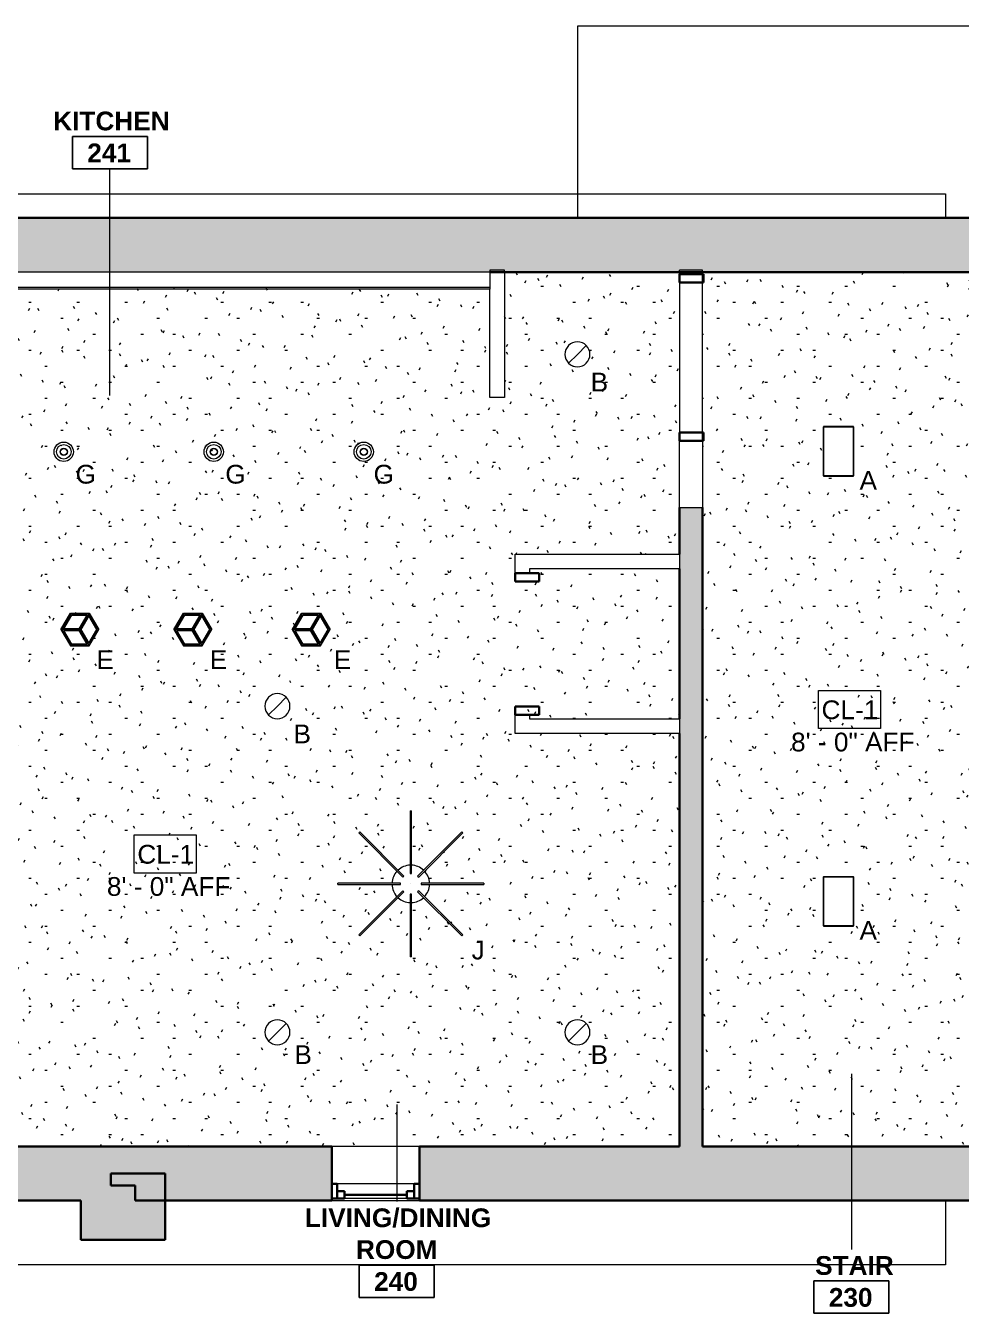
# Model space of a CAD drawing. Header units: inches. Extents: x -529 to 1015, y -2066 to -1239.
# Drawn here: x 106.8 to 331.3, y -1947.6 to -1638.6 of the extents above; entities that cross this region are included whole.
import ezdxf

# ---------------------------------------------------------------- set-up
doc = ezdxf.new("R2010")
doc.units = ezdxf.units.IN
doc.header["$MEASUREMENT"] = 0
for name, color, linetype, lineweight in [('A-AREA-IDEN', 2, 'Continuous', 9), ('A-CLNG', 13, 'Continuous', 18), ('A-CLNG-IDEN', 151, 'Continuous', 9), ('A-CLNG-PATT', 13, 'Continuous', 18), ('A-DETL', 90, 'Continuous', 9), ('A-DOOR', 31, 'Continuous', 18), ('A-DOOR-FRAM', 31, 'Continuous', 30), ('A-GLAZ', 151, 'Continuous', 18), ('A-ROOF', 132, 'Continuous', 18), ('A-WALL', 113, 'Continuous', 18), ('A-WALL-PATT', 111, 'Continuous', 18), ('E-LITE-EQPM', 33, 'Continuous', 9), ('E-LITE-EQPM-IDEN', 33, 'Continuous', 9), ('I-WALL', 2, 'Continuous', 18)]:
    doc.layers.add(name, color=color, linetype=linetype, lineweight=lineweight)
doc.styles.add('Arial', font='arial.ttf', dxfattribs={"height": 4.5})
doc.styles.add('Swis721 Lt BT_1', font='swissl.ttf', dxfattribs={"height": 4.5})
doc.styles.add('Swis721 Lt BT_B', font='', dxfattribs={"height": 4.5})
doc.styles.get('Swis721 Lt BT_B').set_extended_font_data('Swis721 Lt BT', bold=True)
pattern_1 = [(0, (0, 0), (15.36, 3.84), [0.634, -10.886, 0.634, -10.886, -61.44]), (0, (0, 0), (15.36, 3.84), [-23.04, 0.634, -22.406, 0.634, -10.886, -26.88]), (0, (0, 0), (15.36, 3.84), [-57.6, 0.634, -7.046, 0.634, -18.566]), (120, (5.76, 1.92), (-11.0055376, 11.38215), [0.634, -10.886, 0.634, -10.886, -61.44]), (120, (5.76, 1.92), (-11.0055376, 11.38215), [-23.04, 0.634, -22.406, 0.634, -10.886, -26.88]), (120, (5.76, 1.92), (-11.0055376, 11.38215), [-57.6, 0.634, -7.046, 0.634, -18.566]), (240, (7.68, 9.6), (-4.3544624, -15.22215), [0.634, -10.886, 0.634, -10.886, -61.44]), (240, (7.68, 9.6), (-4.3544624, -15.22215), [-23.04, 0.634, -22.406, 0.634, -10.886, -26.88]), (240, (7.68, 9.6), (-4.3544624, -15.22215), [-57.6, 0.634, -7.046, 0.634, -18.566])]

# ---------------------------------------------------------------- blocks, each defined once
blk = doc.blocks.new('Window-Double-Hung - 21_ x 42_-5127715-2ND FLOOR - RCP')
at = {"layer": 'A-GLAZ', "color": 8, "lineweight": 30}
for p, q in [((-10.5, 6.5), (-10.5, -6.5)), ((10.5, -6.5), (10.5, 6.5)), ((-10.5, 6), (-7.5, 6)), ((-9.25, 6), (-9.25, 2.5)), ((-9.25, 4.25), (-7.5, 4.25)), ((-7.5, 6), (-7.5, 4.25)), ((-7.5, 5.125), (7.5, 5.125)), ((7.5, 6), (10.5, 6)), ((7.5, 6), (7.5, 4.25)), ((9.25, 4.25), (7.5, 4.25)), ((9.25, 6), (9.25, 2.5)), ((-10.5, 2.5), (-9.25, 2.5)), ((9.25, 2.5), (10.5, 2.5))]:
    blk.add_line(p, q, dxfattribs=at)
at = {"layer": 'A-GLAZ'}
for p, q in [((10.5, 6.5), (-10.5, 6.5)), ((-10.5, -6.5), (10.5, -6.5))]:
    blk.add_line(p, q, dxfattribs=at)
at = {"layer": 'A-GLAZ', "lineweight": 9}
for p, q in [((-7.5, 6), (7.5, 6)), ((-9.25, 2.5), (9.25, 2.5))]:
    blk.add_line(p, q, dxfattribs=at)
blk = doc.blocks.new('VISA-CP5732-PETAL - CP5732-L30K-L-5406295-2ND FLOOR - RCP')
at = {"layer": 'E-LITE-EQPM'}
for p, q in [((-4.55, -0.82), (-2.26, 3.11)), ((-2.26, 3.11), (2.27, 3.11)), ((-2.26, 3.11), (-2.17, 2.97)), ((2.27, 3.11), (4.56, -0.83)), ((-4.38, -0.82), (-2.17, 2.97)), ((-1.99, 2.69), (-3.91, -0.61)), ((-3.91, -0.61), (-1.99, 2.69)), ((-2.17, 2.97), (2.23, 2.97)), ((1.8, 2.69), (-1.99, 2.69)), ((-1.99, 2.69), (1.8, 2.69)), ((-0.12, -0.61), (1.8, 2.69)), ((1.8, 2.69), (-0.12, -0.61)), ((2.23, 2.97), (0.03, -0.82)), ((2.15, 2.47), (0.23, -0.82)), ((0.23, -0.82), (2.15, 2.47)), ((4.07, -0.83), (2.15, 2.47)), ((2.15, 2.47), (4.07, -0.83)), ((2.23, 2.97), (4.44, -0.83)), ((-4.55, -0.82), (-2.26, -4.76)), ((0.03, -0.82), (-4.38, -0.82)), ((-4.38, -0.82), (-2.17, -4.62)), ((-3.91, -0.61), (-0.12, -0.61)), ((-0.12, -0.61), (-3.91, -0.61)), ((-0.12, -1), (-3.91, -1)), ((-3.91, -1), (-1.99, -4.3)), ((-1.99, -4.3), (-3.91, -1)), ((-3.91, -1), (-0.12, -1)), ((1.8, -4.3), (-0.12, -1)), ((-0.12, -1), (1.8, -4.3)), ((0.03, -0.82), (2.23, -4.62)), ((0.23, -0.82), (2.15, -4.12)), ((2.15, -4.12), (0.23, -0.82)), ((2.15, -4.12), (4.07, -0.83)), ((4.07, -0.83), (2.15, -4.12)), ((4.44, -0.83), (2.23, -4.62)), ((2.27, -4.76), (4.56, -0.83)), ((4.56, -0.83), (4.44, -0.83)), ((-2.17, -4.62), (-2.26, -4.76)), ((-2.26, -4.76), (2.27, -4.76)), ((2.23, -4.62), (-2.17, -4.62)), ((-1.99, -4.3), (1.8, -4.3)), ((1.8, -4.3), (-1.99, -4.3))]:
    blk.add_line(p, q, dxfattribs=at)
blk = doc.blocks.new('Single Flush - D1 3_ X 8_ - FR-6103576-2ND FLOOR - RCP')
at = {"layer": 'A-DOOR-FRAM'}
for p, q in [((-20, -3), (-20, 2.75)), ((-20, 2.75), (-18, 2.75)), ((-18, -3), (-18, 2.75)), ((18.000004, -3), (18.000004, 2.75)), ((18.000004, 2.75), (20.000004, 2.75)), ((20.000004, -3), (20.000004, 2.75)), ((-20, -3), (-18, -3)), ((18.000004, -3), (20.000004, -3))]:
    blk.add_line(p, q, dxfattribs=at)
blk = doc.blocks.new('Downlight - Recessed Can - 6_ Incandescent - 277V-5290754-2ND FLOOR - RCP')
at = {"layer": 'E-LITE-EQPM'}
for q in [(-2.12, -2.12), (2.12, 2.12)]:
    blk.add_line((0, 0), q, dxfattribs=at)
for start, end in [(360, 180), (0, 180), (180, 360), (180, 360)]:
    blk.add_arc((0, 0), 3, start, end, dxfattribs=at)
blk = doc.blocks.new('Lightart-Echo-Revit - Fin Type A - 35_D x 14_H-8 Fins-5361502-2ND FLOOR - RCP')
at = {"layer": 'E-LITE-EQPM'}
for p, q in [((-0.18, 17.5), (-0.18, 2.5)), ((-0.18, 17.5), (0.18, 17.5)), ((0.18, 2.5), (0.18, 17.5)), ((-12.5, 12.25), (-12.25, 12.5)), ((-1.64, 1.89), (-12.25, 12.5)), ((12.25, 12.5), (1.64, 1.89)), ((12.25, 12.5), (12.5, 12.25)), ((-12.5, 12.25), (-1.89, 1.64)), ((1.89, 1.64), (12.5, 12.25)), ((-2.5, 0.18), (-17.5, 0.18)), ((-17.5, -0.18), (-17.5, 0.18)), ((-2.5, -0.18), (-2.5, 0.18)), ((-1.89, 1.64), (-1.64, 1.89)), ((-0.18, 2.5), (0.18, 2.5)), ((1.64, 1.89), (1.89, 1.64)), ((17.5, 0.18), (2.5, 0.18)), ((2.5, 0.18), (2.5, -0.18)), ((17.5, 0.18), (17.5, -0.18)), ((-17.5, -0.18), (-2.5, -0.18)), ((-1.89, -1.64), (-12.5, -12.25)), ((-12.25, -12.5), (-1.64, -1.89)), ((-1.64, -1.89), (-1.89, -1.64)), ((-0.18, -2.5), (-0.18, -17.5)), ((0.18, -2.5), (-0.18, -2.5)), ((0.18, -17.5), (0.18, -2.5)), ((1.89, -1.64), (1.64, -1.89)), ((1.64, -1.89), (12.25, -12.5)), ((12.5, -12.25), (1.89, -1.64)), ((2.5, -0.18), (17.5, -0.18)), ((-12.25, -12.5), (-12.5, -12.25)), ((12.5, -12.25), (12.25, -12.5)), ((0.18, -17.5), (-0.18, -17.5))]:
    blk.add_line(p, q, dxfattribs=at)
at = {"layer": 'E-LITE-EQPM', "flags": 128}
blk.add_lwpolyline([(0, 0), (0, 0), (0, 0)], dxfattribs=at)
blk.add_lwpolyline([(0, 0), (0, 0), (0, 0)], dxfattribs=at)
at = {"layer": 'E-LITE-EQPM'}
for start, end in [(92.2944, 132.7339), (47.2661, 87.7056), (137.2661, 177.7056), (2.2944, 42.7339), (182.2944, 222.7339), (317.2661, 357.7056), (227.2661, 267.7056), (272.2944, 312.7339)]:
    blk.add_arc((0, 0), 4.5, start, end, dxfattribs=at)
blk = doc.blocks.new('Lighting_Ceiling-Mounted_Lucent_Axis_Mini_NorthAmerica - Not A Type - Load Type Catalog-5458882-2ND FLOOR - RCP')
at = {"layer": 'E-LITE-EQPM'}
for radius, start, end in [(2.32, 0, 180), (1.75, 0, 180), (0.867, 360, 180), (0.787, 360, 180), (2.32, 180, 0), (1.75, 180, 0), (0.867, 180, 360), (0.787, 180, 360)]:
    blk.add_arc((0, 0), radius, start, end, dxfattribs=at)
blk = doc.blocks.new('Trybeca Rectangle Trimless 300mm 33W  HCOFO - Trybeca Rectangle Trimlles 300 mm  HCOFO Embossed matt white-5303995-2ND FLOOR - RCP')
at = {"layer": 'E-LITE-EQPM'}
for p, q in [((-3.61, -5.91), (-3.61, 5.91)), ((-3.61, 5.91), (3.6, 5.91)), ((3.6, 5.91), (3.6, -5.91)), ((3.6, -5.91), (-3.61, -5.91))]:
    blk.add_line(p, q, dxfattribs=at)
for centre, radius, start, end in [((-3.59, 5.89), 0.0375, 90, 180), ((3.58, 5.88), 0.0407, 0, 90), ((-3.59, -5.89), 0.0389, 180, 270), ((3.58, -5.89), 0.0393, 270, 0)]:
    blk.add_arc(centre, radius, start, end, dxfattribs=at)
blk = doc.blocks.new('Single Flush - D1 2_6_ X 8_ - NOT FR-6102321-2ND FLOOR - RCP')
at = {"layer": 'A-DOOR-FRAM'}
for p, q in [((-17, 4), (-17, -1.75)), ((-17, 4), (-15, 4)), ((-15, 4), (-15, -1.75)), ((15.000004, 4), (15.000004, -1.75)), ((15.000004, 4), (17.000004, 4)), ((17.000004, 4), (17.000004, -1.75)), ((-17, -1.75), (-15, -1.75)), ((15.000004, -1.75), (17.000004, -1.75))]:
    blk.add_line(p, q, dxfattribs=at)
blk = doc.blocks.new('Room Tag - Room Name and Number-3379422-2ND FLOOR - RCP')
at = {"layer": 'A-AREA-IDEN'}
for p, q in [((-0.1881, -0.1636), (-0.1881, -0.0018)), ((-0.1881, -0.0018), (0.1869, -0.0018)), ((0.1869, -0.0018), (-0.1881, -0.0018)), ((-0.1881, -0.0018), (-0.1881, -0.1636)), ((0.1869, -0.0018), (0.1869, -0.1636)), ((0.1869, -0.1636), (0.1869, -0.0018)), ((0.1869, -0.1636), (-0.1881, -0.1636)), ((-0.1881, -0.1636), (0.1869, -0.1636))]:
    blk.add_line(p, q, dxfattribs=at)

msp = doc.modelspace()

# ---------------------------------------------------------------- hatches: boundary and pattern name
at = {"layer": 'A-CLNG-PATT'}
h = msp.add_hatch(dxfattribs=at)
h.set_pattern_fill('FP_1', color=256, style=0, pattern_type=2)
h.set_pattern_definition(pattern_1)
h.paths.add_polyline_path([(263.75, -1907.52), (263.75, -1808.44), (224.25, -1808.44), (224.25, -1803.94), (227.75, -1803.94), (227.75, -1804.94), (263.75, -1804.94), (263.75, -1768.94), (227.75, -1768.94), (227.75, -1769.94), (224.25, -1769.94), (224.25, -1765.44), (263.75, -1765.44), (263.75, -1697.72), (221.68, -1697.72), (221.68, -1727.84), (218.18, -1727.84), (218.18, -1701.84), (96.34, -1701.84), (96.34, -1728.8), (65.2, -1728.8), (65.2, -1737.46), (18.7, -1737.46), (18.7, -1791.92), (65.2, -1791.92), (65.2, -1907.52), (253.7, -1907.52)], flags=0)
h.paths.add_polyline_path([(95.23, -1885.14), (94.45, -1885.04), (93.73, -1884.74), (93.11, -1884.26), (92.63, -1883.64), (92.33, -1882.92), (92.23, -1882.14), (92.33, -1881.37), (92.63, -1880.64), (93.11, -1880.02), (93.73, -1879.54), (94.45, -1879.24), (95.23, -1879.14), (96, -1879.24), (96.73, -1879.54), (97.35, -1880.02), (97.83, -1880.64), (98.13, -1881.37), (98.23, -1882.14), (98.13, -1882.92), (97.83, -1883.64), (97.35, -1884.26), (96.73, -1884.74), (96, -1885.04)], flags=0)
h.paths.add_polyline_path([(167.23, -1883.14), (166.45, -1883.04), (165.73, -1882.74), (165.11, -1882.26), (164.63, -1881.64), (164.33, -1880.92), (164.23, -1880.14), (164.33, -1879.37), (164.63, -1878.64), (165.11, -1878.02), (165.73, -1877.54), (166.45, -1877.24), (167.23, -1877.14), (168, -1877.24), (168.73, -1877.54), (169.35, -1878.02), (169.83, -1878.64), (170.13, -1879.37), (170.23, -1880.14), (170.13, -1880.92), (169.83, -1881.64), (169.35, -1882.26), (168.73, -1882.74), (168, -1883.04), (167.4, -1883.12)], flags=0)
h.paths.add_polyline_path([(239.23, -1883.14), (238.45, -1883.04), (237.73, -1882.74), (237.11, -1882.26), (236.63, -1881.64), (236.33, -1880.92), (236.23, -1880.14), (236.33, -1879.37), (236.63, -1878.64), (237.11, -1878.02), (237.73, -1877.54), (238.45, -1877.24), (239.23, -1877.14), (240, -1877.24), (240.73, -1877.54), (241.35, -1878.02), (241.83, -1878.64), (242.13, -1879.37), (242.23, -1880.14), (242.13, -1880.92), (241.83, -1881.64), (241.35, -1882.26), (240.73, -1882.74), (240, -1883.04)], flags=0)
h.paths.add_polyline_path([(199.05, -1862.03), (199.05, -1849), (197.84, -1848.81), (196.58, -1848.17), (196.21, -1847.8), (186.98, -1857.03), (186.73, -1856.78), (195.96, -1847.55), (195.59, -1847.18), (194.95, -1845.92), (194.76, -1844.71), (181.73, -1844.71), (181.73, -1844.35), (194.76, -1844.35), (194.95, -1843.14), (195.59, -1841.89), (195.96, -1841.52), (186.73, -1832.28), (186.98, -1832.03), (196.21, -1841.27), (196.58, -1840.89), (197.84, -1840.25), (199.05, -1840.06), (199.05, -1827.03), (199.4, -1827.03), (199.4, -1840.06), (200.62, -1840.25), (201.87, -1840.89), (202.24, -1841.27), (211.48, -1832.03), (211.73, -1832.28), (202.49, -1841.52), (202.87, -1841.89), (203.51, -1843.14), (203.7, -1844.35), (216.73, -1844.35), (216.73, -1844.71), (203.7, -1844.71), (203.51, -1845.92), (202.87, -1847.18), (202.49, -1847.55), (211.73, -1856.78), (211.48, -1857.03), (202.24, -1847.8), (201.87, -1848.17), (200.62, -1848.81), (199.4, -1849), (199.4, -1862.03)], flags=0)
h.paths.add_polyline_path([(200.96, -1846.91), (200.96, -1846.91), (200.87, -1846.79)], flags=0)
h.paths.add_polyline_path([(197.68, -1842.4), (197.68, -1842.4), (197.59, -1842.27)], flags=0)
h.paths.add_polyline_path([(95.23, -1804.88), (94.45, -1804.78), (93.73, -1804.48), (93.11, -1804), (92.63, -1803.38), (92.33, -1802.66), (92.23, -1801.88), (92.33, -1801.1), (92.63, -1800.38), (93.11, -1799.76), (93.73, -1799.28), (94.45, -1798.98), (95.23, -1798.88), (96, -1798.98), (96.73, -1799.28), (97.35, -1799.76), (97.83, -1800.38), (98.13, -1801.1), (98.23, -1801.88), (98.13, -1802.66), (97.83, -1803.38), (97.35, -1804), (96.73, -1804.48), (96, -1804.78)], flags=0)
h.paths.add_polyline_path([(167.23, -1804.88), (166.45, -1804.78), (165.73, -1804.48), (165.11, -1804), (164.63, -1803.38), (164.33, -1802.66), (164.23, -1801.88), (164.33, -1801.1), (164.63, -1800.38), (165.11, -1799.76), (165.73, -1799.28), (166.45, -1798.98), (167.23, -1798.88), (168, -1798.98), (168.73, -1799.28), (169.35, -1799.76), (169.83, -1800.38), (170.13, -1801.1), (170.23, -1801.88), (170.13, -1802.66), (169.83, -1803.38), (169.35, -1804), (168.73, -1804.48), (168, -1804.78), (167.4, -1804.86)], flags=0)
h.paths.add_polyline_path([(177.55, -1787.44), (173.03, -1787.44), (170.74, -1783.51), (173.03, -1779.57), (177.55, -1779.57), (179.84, -1783.51), (177.63, -1787.3)], flags=0)
h.paths.add_polyline_path([(117.61, -1787.44), (117.53, -1787.44), (115.24, -1783.51), (117.53, -1779.57), (122.05, -1779.57), (124.34, -1783.51), (122.05, -1787.44), (117.79, -1787.44)], flags=0)
h.paths.add_polyline_path([(144.92, -1787.43), (144.66, -1787.43), (142.37, -1783.49), (144.66, -1779.56), (149.19, -1779.56), (151.47, -1783.49), (149.18, -1787.43), (146.44, -1787.43)], flags=0)
h.paths.add_polyline_path([(151.94, -1743.16), (150.93, -1742.93), (150.12, -1742.29), (149.67, -1741.36), (149.67, -1740.32), (150.12, -1739.39), (150.93, -1738.75), (151.94, -1738.52), (152.95, -1738.75), (153.75, -1739.39), (154.2, -1740.32), (154.2, -1741.36), (153.75, -1742.29), (152.95, -1742.93), (152.02, -1743.15)], flags=0)
h.paths.add_polyline_path([(187.94, -1743.16), (186.93, -1742.93), (186.12, -1742.29), (185.67, -1741.36), (185.67, -1740.32), (186.12, -1739.39), (186.93, -1738.75), (187.94, -1738.52), (188.95, -1738.75), (189.75, -1739.39), (190.2, -1740.32), (190.2, -1741.36), (189.75, -1742.29), (188.95, -1742.93), (188.38, -1743.06)], flags=0)
h.paths.add_polyline_path([(115.94, -1743.16), (114.91, -1742.92), (114.12, -1742.29), (113.67, -1741.36), (113.67, -1740.32), (114.12, -1739.39), (114.96, -1738.74), (115.94, -1738.52), (116.95, -1738.75), (117.75, -1739.39), (118.2, -1740.32), (118.2, -1741.36), (117.75, -1742.29), (116.95, -1742.93), (116.02, -1743.15)], flags=0)
h.paths.add_polyline_path([(79.94, -1743.16), (78.91, -1742.92), (78.12, -1742.29), (77.67, -1741.36), (77.67, -1740.32), (78.12, -1739.39), (78.93, -1738.75), (79.94, -1738.52), (80.95, -1738.75), (81.75, -1739.39), (82.2, -1740.32), (82.2, -1741.36), (81.75, -1742.29), (80.95, -1742.93), (80.02, -1743.15)], flags=0)
h.paths.add_polyline_path([(115.94, -1742.59), (116.81, -1742.35), (117.45, -1741.71), (117.68, -1740.84), (117.45, -1739.97), (116.81, -1739.33), (115.94, -1739.1), (115.06, -1739.33), (114.43, -1739.97), (114.19, -1740.84), (114.43, -1741.71), (115.06, -1742.35), (115.72, -1742.53)], flags=0)
h.paths.add_polyline_path([(79.94, -1742.59), (80.81, -1742.35), (81.45, -1741.71), (81.68, -1740.84), (81.45, -1739.97), (80.81, -1739.33), (79.94, -1739.1), (79.06, -1739.33), (78.43, -1739.97), (78.19, -1740.84), (78.43, -1741.71), (79.06, -1742.35), (79.72, -1742.53)], flags=0)
h.paths.add_polyline_path([(187.94, -1742.59), (188.81, -1742.35), (189.45, -1741.71), (189.68, -1740.84), (189.45, -1739.97), (188.81, -1739.33), (187.94, -1739.1), (187.06, -1739.33), (186.43, -1739.97), (186.19, -1740.84), (186.43, -1741.71), (187.06, -1742.35)], flags=0)
h.paths.add_polyline_path([(151.94, -1742.59), (152.81, -1742.35), (153.45, -1741.71), (153.68, -1740.84), (153.42, -1739.94), (152.81, -1739.33), (151.94, -1739.1), (151.06, -1739.33), (150.43, -1739.97), (150.19, -1740.84), (150.43, -1741.71), (151.06, -1742.35)], flags=0)
h.paths.add_polyline_path([(151.94, -1741.71), (151.42, -1741.54), (151.11, -1741.09), (151.11, -1740.57), (151.44, -1740.13), (151.95, -1739.97), (152.46, -1740.16), (152.77, -1740.59), (152.76, -1741.12), (152.43, -1741.55), (151.94, -1741.71)], flags=0)
h.paths.add_polyline_path([(115.94, -1741.71), (115.42, -1741.54), (115.11, -1741.09), (115.11, -1740.57), (115.44, -1740.13), (115.95, -1739.97), (116.46, -1740.16), (116.77, -1740.59), (116.76, -1741.12), (116.43, -1741.55), (115.94, -1741.71)], flags=0)
h.paths.add_polyline_path([(187.94, -1741.71), (187.42, -1741.54), (187.11, -1741.09), (187.11, -1740.57), (187.44, -1740.13), (187.95, -1739.97), (188.46, -1740.16), (188.77, -1740.59), (188.76, -1741.12), (188.43, -1741.55), (187.94, -1741.71)], flags=0)
h.paths.add_polyline_path([(79.94, -1741.71), (79.42, -1741.54), (79.11, -1741.09), (79.11, -1740.57), (79.44, -1740.13), (79.95, -1739.97), (80.46, -1740.16), (80.77, -1740.59), (80.76, -1741.12), (80.43, -1741.55), (79.94, -1741.71)], flags=0)
h.paths.add_polyline_path([(151.94, -1741.63), (152.5, -1741.39), (152.72, -1740.84), (152.49, -1740.28), (151.93, -1740.06), (151.38, -1740.3), (151.15, -1740.84), (151.38, -1741.4), (151.93, -1741.63)], flags=0)
h.paths.add_polyline_path([(79.94, -1741.63), (80.5, -1741.39), (80.72, -1740.84), (80.49, -1740.28), (79.93, -1740.06), (79.38, -1740.3), (79.15, -1740.84), (79.38, -1741.4), (79.93, -1741.63)], flags=0)
h.paths.add_polyline_path([(187.94, -1741.63), (188.5, -1741.39), (188.72, -1740.84), (188.49, -1740.28), (187.93, -1740.06), (187.38, -1740.3), (187.15, -1740.84), (187.38, -1741.4), (187.93, -1741.63)], flags=0)
h.paths.add_polyline_path([(115.94, -1741.63), (116.5, -1741.39), (116.72, -1740.84), (116.49, -1740.28), (115.93, -1740.06), (115.38, -1740.3), (115.15, -1740.84), (115.38, -1741.4), (115.93, -1741.63)], flags=0)
h.paths.add_polyline_path([(239.23, -1720.45), (238.45, -1720.35), (237.73, -1720.05), (237.11, -1719.57), (236.63, -1718.95), (236.33, -1718.22), (236.23, -1717.45), (236.33, -1716.67), (236.63, -1715.95), (237.11, -1715.33), (237.73, -1714.85), (238.45, -1714.55), (239.23, -1714.45), (240, -1714.55), (240.73, -1714.85), (241.35, -1715.33), (241.83, -1715.95), (242.13, -1716.67), (242.23, -1717.45), (242.13, -1718.22), (241.83, -1718.95), (241.35, -1719.57), (240.73, -1720.05), (240, -1720.35)], flags=0)
h.paths.add_polyline_path([(95.59, -1704.8), (95.59, -1701.84), (65.95, -1701.84), (65.95, -1704.8)], flags=0)
h = msp.add_hatch(dxfattribs=at)
h.set_pattern_fill('FP_2', color=256, style=0, pattern_type=2)
h.set_pattern_definition(pattern_1)
h.paths.add_polyline_path([(339.7, -1907.52), (339.7, -1697.72), (269.25, -1697.72), (269.25, -1907.52), (335.23, -1907.52)], flags=0)
h.paths.add_polyline_path([(298.52, -1854.65), (298.24, -1854.65), (298.24, -1842.8), (305.49, -1842.8), (305.49, -1854.65), (300.26, -1854.65)], flags=0)
h.paths.add_polyline_path([(298.24, -1746.65), (298.24, -1734.8), (305.49, -1734.8), (305.49, -1746.65), (298.52, -1746.65)], flags=0)
at = {"layer": 'A-WALL-PATT', "lineweight": 9}
for points in [[(357.94, -1697.72), (357.94, -1684.72), (-186.36, -1684.72), (-186.36, -1697.72), (335.23, -1697.72)], [(263.75, -1907.52), (269.25, -1907.52), (269.25, -1754.22), (263.75, -1754.22), (263.75, -1865.31)], [(127.26, -1916.91), (140.26, -1916.91), (140.26, -1914.02), (127.26, -1914.02)], [(140.26, -1929.91), (140.26, -1916.91), (133.05, -1916.91), (133.05, -1929.91)], [(133.05, -1929.91), (133.05, -1920.52), (120.05, -1920.52), (120.05, -1929.91)]]:
    msp.add_hatch(color=7, dxfattribs=at).paths.add_polyline_path(points, flags=0)
h = msp.add_hatch(dxfattribs=at)
h.set_pattern_fill('FP_1', color=256, style=0, pattern_type=2)
h.set_pattern_definition(pattern_1)
h.paths.add_polyline_path([(218.18, -1701.84), (218.18, -1701.34), (65.2, -1701.34), (65.2, -1701.84), (167.4, -1701.84)], flags=0)
h.paths.add_polyline_path([(61.7, -1701.84), (61.7, -1701.34), (18.7, -1701.34), (18.7, -1701.84), (55.52, -1701.84)], flags=0)
h = msp.add_hatch(color=7, dxfattribs=at)
h.paths.add_polyline_path([(335.08, -1920.52), (335.08, -1914.91), (351.7, -1914.91), (351.7, -1907.52), (201.3, -1907.52), (201.3, -1920.52), (279.29, -1920.52)], flags=0)
h.paths.add_polyline_path([(133.05, -1920.52), (180.3, -1920.52), (180.3, -1907.52), (97.05, -1907.52), (97.05, -1920.52), (120.05, -1920.52)], flags=0)
h.paths.add_polyline_path([(76.05, -1920.52), (76.05, -1907.52), (-16.81, -1907.52), (-16.81, -1920.52), (55.52, -1920.52)], flags=0)
h.paths.add_polyline_path([(-37.81, -1920.52), (-37.81, -1907.52), (-235.08, -1907.52), (-235.08, -1920.52), (-73.81, -1920.52), (-73.81, -1916.91), (-64.92, -1916.91), (-64.92, -1920.52), (-56.36, -1920.52)], flags=0)
h.paths.add_polyline_path([(-261.08, -1920.52), (-261.08, -1907.52), (-273.58, -1907.52), (-273.58, -1920.52)], flags=0)

# ---------------------------------------------------------------- linework, layer by layer
at = {"layer": 'A-AREA-IDEN'}
for p, q in [((127.04, -1727.36), (127.04, -1672.91)), ((304.98, -1890.15), (304.98, -1932.23)), ((195.89, -1897.48), (195.89, -1920.78))]:
    msp.add_line(p, q, dxfattribs=at)
at = {"layer": 'A-CLNG'}
for p, q in [((263.75, -1698.22), (263.75, -1738.22)), ((269.25, -1738.22), (269.25, -1698.22)), ((305.49, -1734.8), (298.24, -1734.8)), ((298.24, -1734.8), (298.24, -1746.65)), ((305.49, -1746.65), (305.49, -1734.8)), ((298.24, -1746.65), (305.49, -1746.65)), ((305.49, -1842.8), (298.24, -1842.8)), ((298.24, -1842.8), (298.24, -1854.65)), ((305.49, -1854.65), (305.49, -1842.8)), ((298.24, -1854.65), (305.49, -1854.65))]:
    msp.add_line(p, q, dxfattribs=at)
for centre, start, end in [((239.23, -1717.45), 0, 180), ((239.23, -1717.45), 180, 0), ((167.23, -1801.88), 0, 180), ((167.23, -1801.88), 180, 0), ((167.23, -1880.14), 0, 180), ((239.23, -1880.14), 0, 180), ((167.23, -1880.14), 180, 0), ((239.23, -1880.14), 180, 0)]:
    msp.add_arc(centre, 3, start, end, dxfattribs=at)
at = {"layer": 'A-CLNG-IDEN', "flags": 128}
for points in [[(297.05, -1798.12), (311.93, -1798.12), (311.93, -1807.26), (297.05, -1807.26)], [(132.86, -1832.79), (147.74, -1832.79), (147.74, -1841.92), (132.86, -1841.92)]]:
    msp.add_lwpolyline(points, close=True, dxfattribs=at)
at = {"layer": 'A-DETL'}
for p, q in [((239.3, -1684.97), (239.3, -1638.6)), ((239.3, -1638.6), (357.94, -1638.6))]:
    msp.add_line(p, q, dxfattribs=at)
at = {"layer": 'A-ROOF'}
for p, q in [((-242.08, -1678.97), (327.58, -1678.97)), ((327.58, -1678.97), (327.58, -1684.72)), ((327.58, -1920.52), (327.58, -1935.91)), ((327.58, -1935.91), (-242.08, -1935.91))]:
    msp.add_line(p, q, dxfattribs=at)
at = {"layer": 'A-WALL', "color": 8, "lineweight": 30}
for p, q in [((-277.95, -1684.72), (357.94, -1684.72)), ((357.94, -1697.72), (218.18, -1697.72)), ((97.05, -1907.52), (180.3, -1907.52)), ((201.3, -1907.52), (263.75, -1907.52)), ((269.25, -1907.52), (339.7, -1907.52)), ((127.26, -1916.91), (127.26, -1914.02)), ((127.26, -1914.02), (140.26, -1914.02)), ((140.26, -1914.02), (140.26, -1929.91)), ((133.05, -1916.91), (127.26, -1916.91)), ((133.05, -1920.52), (133.05, -1916.91)), ((120.05, -1920.52), (97.05, -1920.52)), ((120.05, -1929.91), (120.05, -1920.52)), ((180.3, -1920.52), (133.05, -1920.52)), ((335.08, -1920.52), (201.3, -1920.52)), ((140.26, -1929.91), (120.05, -1929.91))]:
    msp.add_line(p, q, dxfattribs=at)
at = {"layer": 'A-WALL', "color": 55}
for p, q in [((218.18, -1697.72), (18.7, -1697.72)), ((263.75, -1754.22), (269.25, -1754.22))]:
    msp.add_line(p, q, dxfattribs=at)
at = {"layer": 'A-WALL'}
for p, q in [((218.18, -1697.22), (218.18, -1701.84)), ((221.68, -1697.72), (221.68, -1697.22)), ((263.75, -1697.72), (263.75, -1697.22)), ((269.25, -1697.72), (269.25, -1697.22)), ((18.7, -1701.34), (218.18, -1701.34)), ((263.75, -1765.44), (263.75, -1768.94)), ((263.75, -1804.94), (263.75, -1808.44))]:
    msp.add_line(p, q, dxfattribs=at)
at = {"layer": 'I-WALL', "lineweight": 9}
for p, q in [((221.68, -1697.22), (218.18, -1697.22)), ((269.25, -1697.22), (263.75, -1697.22))]:
    msp.add_line(p, q, dxfattribs=at)
at = {"layer": 'I-WALL'}
for p, q in [((221.68, -1697.72), (221.68, -1727.84)), ((263.75, -1698.22), (263.75, -1697.72)), ((269.25, -1698.22), (263.75, -1698.22)), ((269.25, -1697.72), (269.25, -1698.22)), ((218.18, -1701.84), (65.2, -1701.84)), ((218.18, -1727.84), (218.18, -1701.84)), ((221.68, -1727.84), (218.18, -1727.84)), ((263.75, -1754.22), (263.75, -1738.22)), ((263.75, -1738.22), (269.25, -1738.22)), ((269.25, -1738.22), (269.25, -1754.22)), ((224.25, -1769.94), (224.25, -1765.44)), ((224.25, -1765.44), (263.75, -1765.44)), ((227.75, -1769.94), (224.25, -1769.94)), ((263.75, -1768.94), (227.75, -1768.94)), ((227.75, -1768.94), (227.75, -1769.94)), ((224.25, -1808.44), (224.25, -1803.94)), ((224.25, -1803.94), (227.75, -1803.94)), ((227.75, -1803.94), (227.75, -1804.94)), ((227.75, -1804.94), (263.75, -1804.94)), ((263.75, -1808.44), (224.25, -1808.44))]:
    msp.add_line(p, q, dxfattribs=at)
at = {"layer": 'I-WALL', "color": 8, "lineweight": 30}
for p, q in [((263.75, -1765.44), (263.75, -1754.22)), ((269.25, -1754.22), (269.25, -1907.52)), ((263.75, -1804.94), (263.75, -1768.94)), ((263.75, -1907.52), (263.75, -1808.44))]:
    msp.add_line(p, q, dxfattribs=at)

# ---------------------------------------------------------------- block references
at = {"layer": 'A-AREA-IDEN', "xscale": 47.99999999999997, "yscale": 47.99999999999997, "zscale": 47.99999999999997}
for p in [(127.04, -1665.06), (195.88, -1935.9), (305, -1939.71)]:
    msp.add_blockref('Room Tag - Room Name and Number-3379422-2ND FLOOR - RCP', p, dxfattribs=at)
at = {"layer": 'A-DOOR'}
for name, p, rotation in [('Single Flush - D1 3_ X 8_ - FR-6103576-2ND FLOOR - RCP', (266.5, -1718.22), 89.99999999999993), ('Single Flush - D1 2_6_ X 8_ - NOT FR-6102321-2ND FLOOR - RCP', (226, -1786.94), 270)]:
    msp.add_blockref(name, p, dxfattribs=dict(at, rotation=rotation))
at = {"layer": 'A-GLAZ', "rotation": 180}
msp.add_blockref('Window-Double-Hung - 21_ x 42_-5127715-2ND FLOOR - RCP', (190.8, -1914.02), dxfattribs=at)
at = {"layer": 'E-LITE-EQPM'}
for name, p in [('Downlight - Recessed Can - 6_ Incandescent - 277V-5290754-2ND FLOOR - RCP', (239.23, -1717.45)), ('Downlight - Recessed Can - 6_ Incandescent - 277V-5290754-2ND FLOOR - RCP', (167.23, -1801.88)), ('Lightart-Echo-Revit - Fin Type A - 35_D x 14_H-8 Fins-5361502-2ND FLOOR - RCP', (199.23, -1844.53)), ('Downlight - Recessed Can - 6_ Incandescent - 277V-5290754-2ND FLOOR - RCP', (167.23, -1880.14)), ('Downlight - Recessed Can - 6_ Incandescent - 277V-5290754-2ND FLOOR - RCP', (239.23, -1880.14))]:
    msp.add_blockref(name, p, dxfattribs=at)
at = {"layer": 'E-LITE-EQPM', "rotation": 180}
for p in [(301.86, -1740.72), (301.86, -1848.72)]:
    msp.add_blockref('Trybeca Rectangle Trimless 300mm 33W  HCOFO - Trybeca Rectangle Trimlles 300 mm  HCOFO Embossed matt white-5303995-2ND FLOOR - RCP', p, dxfattribs=at)
at = {"layer": 'E-LITE-EQPM', "extrusion": (0, 0, -1)}
for name, p, rotation in [('Lighting_Ceiling-Mounted_Lucent_Axis_Mini_NorthAmerica - Not A Type - Load Type Catalog-5458882-2ND FLOOR - RCP', (-115.94, -1740.84), 269.9999999999999), ('Lighting_Ceiling-Mounted_Lucent_Axis_Mini_NorthAmerica - Not A Type - Load Type Catalog-5458882-2ND FLOOR - RCP', (-151.94, -1740.84), 269.9999999999999), ('Lighting_Ceiling-Mounted_Lucent_Axis_Mini_NorthAmerica - Not A Type - Load Type Catalog-5458882-2ND FLOOR - RCP', (-187.94, -1740.84), 269.9999999999999), ('VISA-CP5732-PETAL - CP5732-L30K-L-5406295-2ND FLOOR - RCP', (-119.79, -1784.33), 180), ('VISA-CP5732-PETAL - CP5732-L30K-L-5406295-2ND FLOOR - RCP', (-146.92, -1784.32), 180), ('VISA-CP5732-PETAL - CP5732-L30K-L-5406295-2ND FLOOR - RCP', (-175.29, -1784.33), 180)]:
    msp.add_blockref(name, p, dxfattribs=dict(at, rotation=rotation))

# ---------------------------------------------------------------- texts
at = {"layer": 'A-AREA-IDEN', "char_height": 4.5, "attachment_point": 1, "style": 'Swis721 Lt BT_B'}
for s, insert, width in [('KITCHEN', (113.42, -1659.2), 32.8755), ('241', (121.59, -1666.86), 12.726), ('LIVING/DINING', (173.83, -1922.4), 53.328), ('ROOM', (186.08, -1930.03), 23.7855), ('STAIR', (296.26, -1933.85), 21.0585), ('240', (190.43, -1937.7), 12.726), ('230', (299.55, -1941.51), 12.726)]:
    msp.add_mtext(s, dxfattribs=dict(at, insert=insert, width=width))
at = {"layer": 'A-CLNG-IDEN', "char_height": 4.5, "attachment_point": 1, "style": 'Swis721 Lt BT_1'}
for s, insert, width in [('CL-1', (297.8, -1800.5), 16.059), ('8\' - 0" AFF', (290.49, -1808.24), 33.7845), ('CL-1', (133.61, -1835.17), 16.059), ('8\' - 0" AFF', (126.3, -1842.9), 33.7845)]:
    msp.add_mtext(s, dxfattribs=dict(at, insert=insert, width=width))
at = {"layer": 'E-LITE-EQPM-IDEN', "char_height": 4.5, "attachment_point": 1, "style": 'Arial'}
for s, insert, width in [('B', (242.39, -1721.85), 5.151), ('G', (118.79, -1743.97), 6.06), ('G', (154.72, -1743.97), 6.06), ('G', (190.29, -1743.97), 6.06), ('A', (306.92, -1745.44), 5.151), ('E', (123.8, -1788.5), 5.151), ('E', (150.98, -1788.5), 5.151), ('E', (180.75, -1788.5), 5.151), ('B', (171.08, -1806.29), 5.151), ('A', (306.92, -1853.44), 5.151), ('J', (213.83, -1858.15), 3.939), ('B', (171.29, -1883.26), 5.151), ('B', (242.39, -1883.26), 5.151)]:
    msp.add_mtext(s, dxfattribs=dict(at, insert=insert, width=width))

doc.saveas('drawing.dxf')
